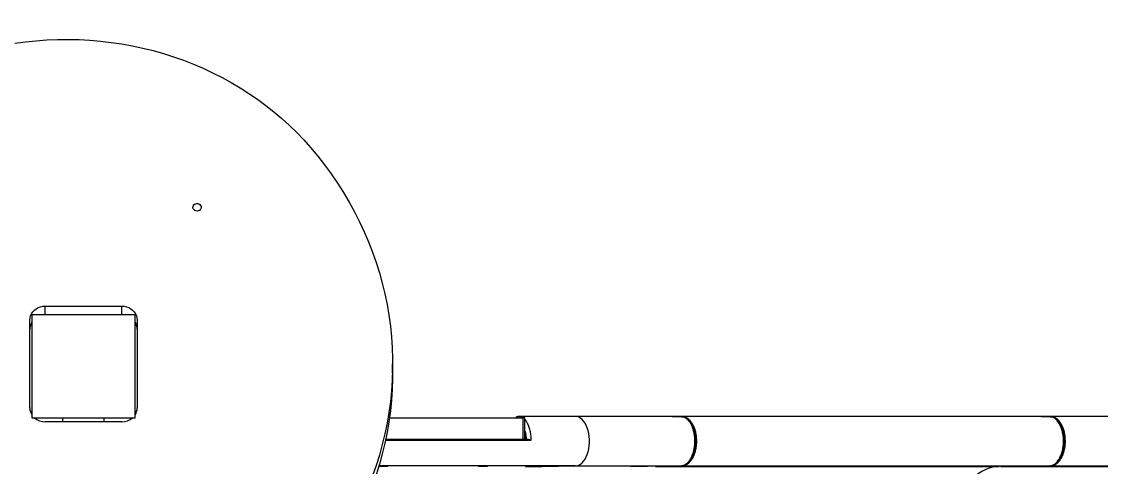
# Model space of a CAD drawing. Header units: millimetres. Extents: x -4932 to 5706, y -4240 to 3644.
# Drawn here: x 648 to 1694, y 1397 to 1828 of the extents above; entities that cross this region are included whole.
import ezdxf

# ---------------------------------------------------------------- set-up
doc = ezdxf.new("R2010")
doc.units = ezdxf.units.MM
for name, color, linetype in [('DIKOM_ОБЪЕКТ', 7, 'Continuous'), ('DIKOM_РАЗМЕР_ЗОНА', 7, 'Continuous'), ('DIKOM_РАЗМЕР_ОБЪЕКТА', 7, 'Continuous')]:
    doc.layers.add(name, color=color, linetype=linetype)
doc.styles.add('style1', font='arial.ttf', dxfattribs={"width": 0.8})
doc.dimstyles.new('1-50', dxfattribs={"dimtxt": 300, "dimasz": 200, "dimexe": 100, "dimexo": 0, "dimgap": 100, "dimtad": 1, "dimtxsty": 'style1', "dimcen": 200, "dimclrd": 7, "dimclre": 7, "dimclrt": 7, "dimadec": 1, "dimazin": 2, "dimtfac": 1, "dimtmove": 0, "dimatfit": 2, "dimfxl": 0, "dimlwd": 25, "dimlwe": 18, "dimarcsym": 0})

# ---------------------------------------------------------------- blocks, each defined once
blk = doc.blocks.new('*D10')
at = {"layer": 'Defpoints', "color": 0, "transparency": 16777216}
for p in [(-491.6, 2144.3), (4080.6, 2144.3), (-2870, -1403)]:
    blk.add_point(p, dxfattribs=at)
at = {"layer": 'DIKOM_РАЗМЕР_ОБЪЕКТА', "color": 7, "lineweight": 18, "transparency": 16777216}
for p, q in [((-491.6, 2144.3), (4180.6, 2144.3)), ((-2870, -1403), (4180.6, -1403))]:
    blk.add_line(p, q, dxfattribs=at)
at = {"layer": 'DIKOM_РАЗМЕР_ОБЪЕКТА', "color": 7, "lineweight": 25, "transparency": 16777216}
blk.add_line((4080.6, -1203), (4080.6, 1944.3), dxfattribs=at)
at = {"layer": 'DIKOM_РАЗМЕР_ОБЪЕКТА', "color": 7, "transparency": 16777216}
for points in [[(4047.2, 1944.3), (4113.9, 1944.3), (4080.6, 2144.3)], [(4047.2, -1203), (4113.9, -1203), (4080.6, -1403)]]:
    blk.add_solid(points, dxfattribs=at)
at = {"layer": 'DIKOM_РАЗМЕР_ОБЪЕКТА', "color": 7, "transparency": 16777216, "insert": (3827.3, 1071.3), "char_height": 300, "attachment_point": 5, "rotation": 90, "style": 'style1'}
blk.add_mtext('3500', dxfattribs=at)
blk = doc.blocks.new('*D12')
at = {"layer": 'Defpoints', "color": 0, "transparency": 16777216}
for p in [(-491.6, 3644.3), (5605.6, 3644.3), (-3816.1, -3400.3)]:
    blk.add_point(p, dxfattribs=at)
at = {"layer": 'DIKOM_РАЗМЕР_ЗОНА', "color": 7, "lineweight": 18, "transparency": 16777216}
for p, q in [((-491.6, 3644.3), (5705.6, 3644.3)), ((-3816.1, -3400.3), (5705.6, -3400.3))]:
    blk.add_line(p, q, dxfattribs=at)
at = {"layer": 'DIKOM_РАЗМЕР_ЗОНА', "color": 7, "lineweight": 25, "transparency": 16777216}
blk.add_line((5605.6, -3200.3), (5605.6, 3444.3), dxfattribs=at)
at = {"layer": 'DIKOM_РАЗМЕР_ЗОНА', "color": 7, "transparency": 16777216}
for points in [[(5572.3, 3444.3), (5638.9, 3444.3), (5605.6, 3644.3)], [(5572.3, -3200.3), (5638.9, -3200.3), (5605.6, -3400.3)]]:
    blk.add_solid(points, dxfattribs=at)
at = {"layer": 'DIKOM_РАЗМЕР_ЗОНА', "color": 7, "transparency": 16777216, "insert": (5352.4, 785.2), "char_height": 300, "attachment_point": 5, "rotation": 90, "style": 'style1'}
blk.add_mtext('7000', dxfattribs=at)

msp = doc.modelspace()

# ---------------------------------------------------------------- linework, layer by layer
at = {"layer": 'DIKOM_ОБЪЕКТ', "color": 7, "linetype": 'Continuous', "lineweight": 15}
for p, q in [((671.352, 1552.755), (745.352, 1552.755)), ((671.352, 1544.268), (671.352, 1552.755)), ((745.352, 1544.268), (745.352, 1552.755)), ((656.352, 1454.048), (656.352, 1539.162)), ((658.352, 1544.268), (658.352, 1444.268)), ((758.352, 1544.268), (658.352, 1544.268)), ((758.352, 1444.268), (758.352, 1544.268)), ((760.352, 1539.162), (760.352, 1454.048)), ((1007.842, 1487.726), (1007.842, 1496.605)), ((658.352, 1444.268), (758.352, 1444.268)), ((688.352, 1440.456), (688.352, 1444.268)), ((688.352, 1440.456), (688.352, 1444.268)), ((728.352, 1440.456), (728.352, 1444.268)), ((1004.776, 1444.268), (1134.113, 1444.268)), ((1130.514, 1445.768), (1129.949, 1445.768)), ((1134.113, 1444.268), (1134.113, 1423.268)), ((1136.012, 1444.268), (1134.113, 1444.268)), ((1136.012, 1423.268), (1136.012, 1444.268)), ((1278.977, 1445.768), (1184.774, 1445.768)), ((1278.977, 1445.768), (1280.615, 1445.768)), ((1286.82, 1445.768), (1278.977, 1445.768)), ((1280.615, 1445.768), (1288.327, 1445.768)), ((1636.127, 1445.768), (1288.327, 1445.768)), ((1643.97, 1445.768), (1636.127, 1445.768)), ((1636.127, 1445.768), (1637.765, 1445.768)), ((1637.765, 1445.768), (1645.477, 1445.768)), ((1993.277, 1445.768), (1645.477, 1445.768)), ((745.352, 1440.456), (671.352, 1440.456)), ((1141.797, 1422.289), (1000.855, 1422.289)), ((1134.113, 1423.268), (1001.065, 1423.268)), ((1136.012, 1423.268), (1134.113, 1423.268)), ((1139.234, 1423.268), (1136.49, 1423.268)), ((1184.774, 1397.768), (994.525, 1397.768)), ((1136.594, 1396.766), (1184.774, 1397.768)), ((1184.774, 1397.768), (1286.82, 1397.768)), ((1286.82, 1397.768), (1238.64, 1396.766)), ((1262.605, 1397.264), (1595.476, 1397.264)), ((1285.317, 1397.736), (1288.327, 1397.768)), ((1288.327, 1397.768), (1643.97, 1397.768)), ((1643.97, 1397.768), (1595.476, 1397.264)), ((1596.983, 1397.264), (1645.477, 1397.768)), ((1596.983, 1397.264), (1952.626, 1397.264)), ((1643.97, 1397.768), (1643.996, 1397.768)), ((1645.477, 1397.768), (2001.12, 1397.768))]:
    msp.add_line(p, q, dxfattribs=at)
at = {"layer": 'DIKOM_ОБЪЕКТ', "color": 7, "linetype": 'Continuous', "lineweight": 15, "flags": 128}
for points in [[(641.882, 1807.416), (652.172, 1808.819), (662.509, 1809.897), (672.882, 1810.65), (683.277, 1811.076), (693.682, 1811.175), (704.084, 1810.948), (714.472, 1810.393), (724.832, 1809.513), (735.152, 1808.307), (745.419, 1806.778), (755.622, 1804.927), (765.749, 1802.756), (775.785, 1800.269), (785.721, 1797.467), (795.544, 1794.355), (805.241, 1790.937), (814.802, 1787.215), (824.215, 1783.195), (833.468, 1778.882), (842.551, 1774.281), (851.452, 1769.397), (860.16, 1764.236), (868.666, 1758.805), (876.959, 1753.109), (885.029, 1747.157), (892.867, 1740.954), (900.462, 1734.509), (907.806, 1727.829), (914.89, 1720.922), (921.706, 1713.797), (928.244, 1706.461)], [(928.244, 1706.461), (935.234, 1698.072), (941.936, 1689.492), (948.343, 1680.729), (954.449, 1671.792), (960.248, 1662.688), (965.735, 1653.427), (970.905, 1644.017), (975.753, 1634.467), (980.274, 1624.786), (984.464, 1614.984), (988.319, 1605.07), (991.835, 1595.053), (995.009, 1584.942), (997.839, 1574.748), (1000.32, 1564.479), (1002.451, 1554.146), (1004.23, 1543.759), (1005.656, 1533.327), (1006.726, 1522.86), (1007.44, 1512.368), (1007.797, 1501.861), (1007.797, 1491.35), (1007.44, 1480.843), (1006.726, 1470.351), (1005.656, 1459.884), (1004.23, 1449.452), (1002.451, 1439.064), (1000.32, 1428.731), (997.839, 1418.463), (995.009, 1408.269), (991.835, 1398.158), (988.319, 1388.141)], [(818.352, 1644.804), (817.173, 1644.965), (816.099, 1645.434), (815.225, 1646.169), (814.629, 1647.105), (814.363, 1648.158), (814.453, 1649.236), (814.888, 1650.242), (815.632, 1651.086), (816.617, 1651.695), (817.756, 1652.013), (818.948, 1652.013), (820.088, 1651.695), (821.073, 1651.086), (821.816, 1650.242), (822.252, 1649.236), (822.341, 1648.158), (822.076, 1647.105), (821.48, 1646.169), (820.606, 1645.434), (819.531, 1644.965), (818.352, 1644.804)], [(656.352, 1539.162), (656.537, 1541.289), (657.086, 1543.363), (657.987, 1545.333), (659.217, 1547.152), (660.746, 1548.774), (662.535, 1550.159), (664.542, 1551.274), (666.717, 1552.09), (669.006, 1552.588), (671.352, 1552.755)], [(745.352, 1552.755), (747.699, 1552.588), (749.988, 1552.09), (752.162, 1551.274), (754.169, 1550.159), (755.959, 1548.774), (757.488, 1547.152), (758.717, 1545.333), (759.618, 1543.363), (760.168, 1541.289), (760.352, 1539.162)], [(1007.842, 1487.726), (1007.797, 1482.47), (1007.44, 1471.963), (1006.726, 1461.471), (1005.656, 1451.004), (1004.23, 1440.572), (1002.451, 1430.185), (1000.32, 1419.852), (997.839, 1409.583), (995.009, 1399.389), (991.835, 1389.278), (988.319, 1379.261), (984.464, 1369.347), (980.274, 1359.545), (975.753, 1349.864), (970.905, 1340.314), (965.735, 1330.904), (960.248, 1321.643), (954.449, 1312.539), (948.343, 1303.602), (941.936, 1294.839), (935.234, 1286.259), (928.244, 1277.87)], [(1184.774, 1397.768), (1186.5, 1397.957), (1188.198, 1398.522), (1189.842, 1399.453), (1191.406, 1400.736), (1192.866, 1402.351), (1194.198, 1404.272), (1195.381, 1406.469), (1196.397, 1408.908), (1197.23, 1411.549), (1197.866, 1414.351), (1198.296, 1417.27), (1198.513, 1420.261), (1198.513, 1423.275), (1198.296, 1426.265), (1197.866, 1429.184), (1197.23, 1431.986), (1196.397, 1434.627), (1195.381, 1437.066), (1194.198, 1439.263), (1192.866, 1441.184), (1191.406, 1442.799), (1189.842, 1444.082), (1188.198, 1445.014), (1186.5, 1445.578), (1184.774, 1445.768)], [(1595.476, 1397.264), (1592.176, 1397.05), (1588.89, 1396.476), (1585.63, 1395.545), (1582.411, 1394.26), (1579.245, 1392.627), (1576.143, 1390.651), (1573.117, 1388.341), (1570.181, 1385.706), (1567.345, 1382.756), (1564.626, 1379.509)], [(1596.983, 1397.264), (1596.902, 1397.269), (1596.845, 1397.278)]]:
    msp.add_lwpolyline(points, dxfattribs=at)
at = {"layer": 'DIKOM_ОБЪЕКТ', "color": 7, "linetype": 'Continuous', "lineweight": 15}
for centre, radius, start, end in [((669.021, 1530.232), 12.669, 147.365529, 179.769988), ((747.683, 1530.232), 12.669, 0.230378, 32.634106), ((669.022, 1454.099), 12.669, 180.230266, 212.634218), ((747.683, 1454.099), 12.67, 327.366148, 359.769369), ((671.229, 1456.255), 15.8, 229.35012, 270.44819), ((745.457, 1456.306), 15.851, 269.620145, 310.581439), ((1129.902, 1442.368), 3.4, 90, 146.025524), ((1130.023, 1442.829), 2.939, 91.437896, 150.702208), ((1130.588, 1442.829), 2.939, 91.437896, 150.702208)]:
    msp.add_arc(centre, radius, start, end, dxfattribs=at)
for points, knots in [([(1184.774, 1445.768), (1178.92, 1445.768), (1167.215, 1445.768), (1149.11, 1445.768), (1136.714, 1445.768), (1130.514, 1445.768)], [0, 0, 0, 0, 0.33341646, 0.66658351, 1, 1, 1, 1]), ([(1130.514, 1445.768), (1130.958, 1445.731), (1131.822, 1445.661), (1133.096, 1445.227), (1133.879, 1444.586), (1134.268, 1444.268)], [0, 0, 0, 0, 0.3466671, 0.67543103, 1, 1, 1, 1]), ([(1136.012, 1442.724), (1136.02, 1442.715), (1136.268, 1442.446), (1136.717, 1441.831), (1137.342, 1440.901), (1137.9, 1439.934), (1138.795, 1438.181), (1139.904, 1435.365), (1140.96, 1431.216), (1141.635, 1426.811), (1141.743, 1423.785), (1141.797, 1422.289)], [0, 0, 0, 0, 0.00230603, 0.07115224, 0.1362403, 0.19756824, 0.25513462, 0.44762727, 0.63593957, 0.8200646, 1, 1, 1, 1]), ([(1286.82, 1397.768), (1287.302, 1397.793), (1288.185, 1397.839), (1289.376, 1398.162), (1290.314, 1398.538), (1291.005, 1398.895), (1291.563, 1399.231), (1292.226, 1399.68), (1293.09, 1400.371), (1294.043, 1401.305), (1294.947, 1402.367), (1295.727, 1403.44), (1296.293, 1404.342), (1296.691, 1405.035), (1297.014, 1405.628), (1297.358, 1406.314), (1297.658, 1406.963), (1297.9, 1407.519), (1298.321, 1408.541), (1298.913, 1410.201), (1299.538, 1412.47), (1299.995, 1414.697), (1300.34, 1417.023), (1300.542, 1419.36), (1300.627, 1422.592), (1300.411, 1426.477), (1299.796, 1429.999), (1299.178, 1432.38), (1298.789, 1433.651), (1298.389, 1434.799), (1297.895, 1436.058), (1297.318, 1437.328), (1296.649, 1438.594), (1295.978, 1439.713), (1295.248, 1440.77), (1294.342, 1441.904), (1293.254, 1443.036), (1291.618, 1444.348), (1289.469, 1445.506), (1287.725, 1445.678), (1286.82, 1445.768)], [0, 0, 0, 0, 0.03342874, 0.06126908, 0.08351849, 0.10017597, 0.1112392, 0.12448917, 0.14957846, 0.17710349, 0.20020598, 0.22518255, 0.2460582, 0.25341373, 0.26424438, 0.27855076, 0.28967152, 0.29743283, 0.30632393, 0.33976696, 0.37508215, 0.40635755, 0.43378892, 0.47059198, 0.50022001, 0.56247569, 0.62494786, 0.64571873, 0.66649008, 0.68227263, 0.69923143, 0.72714385, 0.7466526, 0.76773658, 0.79151273, 0.81254246, 0.84510415, 0.87922777, 0.93734318, 1, 1, 1, 1]), ([(1287.748, 1445.475), (1288.641, 1445.386), (1290.424, 1445.209), (1292.99, 1443.796), (1295.359, 1441.603), (1297.428, 1438.63), (1299.134, 1435.012), (1300.391, 1430.894), (1301.173, 1426.42), (1301.432, 1421.773), (1301.173, 1417.116), (1300.391, 1412.639), (1299.13, 1408.512), (1297.423, 1404.899), (1295.355, 1401.915), (1292.98, 1399.779), (1291.176, 1398.63), (1290.178, 1398.476), (1290.067, 1398.458)], [0, 0, 0, 0, 0.06632468, 0.13234849, 0.19848311, 0.26471716, 0.33065714, 0.39693294, 0.46263288, 0.52891683, 0.59492077, 0.66109085, 0.7272971, 0.79325876, 0.85956224, 0.92548803, 0.99174489, 1, 1, 1, 1]), ([(1288.327, 1445.768), (1288.298, 1445.767), (1288.245, 1445.765), (1288.193, 1445.754), (1288.169, 1445.748)], [0, 0, 0, 0, 0.53407993, 1, 1, 1, 1]), ([(1289.694, 1445.649), (1289.44, 1445.683), (1288.932, 1445.75), (1288.423, 1445.749), (1288.169, 1445.749)], [0, 0, 0, 0, 0.50049559, 1, 1, 1, 1]), ([(1288.327, 1445.768), (1288.781, 1445.766), (1289.237, 1445.765), (1289.687, 1445.65), (1289.689, 1445.649)], [0, 0, 0, 0, 0.9955065, 1, 1, 1, 1]), ([(1289.689, 1445.649), (1290.1, 1445.559), (1291.053, 1445.35), (1292.321, 1444.773), (1293.444, 1444.07), (1294.364, 1443.36), (1295.212, 1442.575), (1296.057, 1441.651), (1296.885, 1440.599), (1297.671, 1439.424), (1298.4, 1438.156), (1299.1, 1436.752), (1299.826, 1435.032), (1300.533, 1432.962), (1301.017, 1431.129), (1301.348, 1429.587), (1301.564, 1428.404), (1301.757, 1427.101), (1301.907, 1425.782), (1302.014, 1424.449), (1302.079, 1423.109), (1302.098, 1421.893), (1302.082, 1420.519), (1302.02, 1419.126), (1301.898, 1417.667), (1301.749, 1416.377), (1301.563, 1415.123), (1301.328, 1413.839), (1301.127, 1412.923), (1300.913, 1412.037), (1300.659, 1411.067), (1300.281, 1409.836), (1299.87, 1408.67), (1299.469, 1407.653), (1299.035, 1406.665), (1298.565, 1405.707), (1298.201, 1405.039), (1297.825, 1404.39), (1297.384, 1403.673), (1296.775, 1402.799), (1296.15, 1402.007), (1295.42, 1401.174), (1294.7, 1400.474), (1294.087, 1399.966), (1293.814, 1399.756), (1293.693, 1399.666), (1293.64, 1399.627), (1293.617, 1399.61), (1293.606, 1399.603), (1293.602, 1399.599), (1293.599, 1399.598), (1293.599, 1399.597), (1293.598, 1399.597), (1293.598, 1399.597), (1293.598, 1399.596), (1293.597, 1399.596), (1293.594, 1399.593), (1293.581, 1399.585), (1293.53, 1399.547), (1293.323, 1399.403), (1292.862, 1399.096), (1292.056, 1398.642), (1291.018, 1398.206), (1290.131, 1397.947), (1289.628, 1397.883), (1289.515, 1397.868)], [0, 0, 0, 0, 0.03050717, 0.07070873, 0.09636717, 0.11849224, 0.14481395, 0.16705482, 0.19198509, 0.2203176, 0.24332217, 0.26783608, 0.29895428, 0.33348446, 0.36958073, 0.3841421, 0.40309831, 0.42205507, 0.44101128, 0.4599681, 0.47892395, 0.49788099, 0.51139807, 0.53704253, 0.55692266, 0.57369212, 0.59268684, 0.61168243, 0.63067724, 0.63410813, 0.65234661, 0.67577726, 0.69312482, 0.71021498, 0.7279667, 0.74571776, 0.76346838, 0.7669171, 0.78472783, 0.80793227, 0.82506783, 0.84167838, 0.87227241, 0.88573817, 0.89166326, 0.89427022, 0.89541731, 0.89592168, 0.8961439, 0.89624147, 0.89628465, 0.8963186, 0.89631891, 0.89631965, 0.89632301, 0.89633549, 0.89638452, 0.89657996, 0.89736187, 0.90048442, 0.9129679, 0.93376671, 0.96287862, 0.99162699, 1, 1, 1, 1]), ([(1653.079, 1439.634), (1652.604, 1440.363), (1651.451, 1442.131), (1649.261, 1444.059), (1646.674, 1445.504), (1644.871, 1445.68), (1643.97, 1445.768)], [0, 0, 0, 0, 0.18969391, 0.45979646, 0.72989766, 1, 1, 1, 1]), ([(1644.898, 1445.475), (1645.791, 1445.386), (1647.574, 1445.209), (1650.14, 1443.796), (1652.51, 1441.603), (1654.579, 1438.63), (1656.284, 1435.012), (1657.541, 1430.894), (1658.323, 1426.42), (1658.582, 1421.773), (1658.323, 1417.116), (1657.541, 1412.639), (1656.28, 1408.512), (1654.573, 1404.899), (1652.505, 1401.917), (1650.131, 1399.773), (1648.267, 1398.608), (1647.209, 1398.453), (1647.038, 1398.428)], [0, 0, 0, 0, 0.06602919, 0.13175878, 0.19759906, 0.26353756, 0.32918386, 0.39516422, 0.4605713, 0.52655984, 0.59226962, 0.65814475, 0.72405597, 0.78972358, 0.85573157, 0.92136341, 0.98732509, 1, 1, 1, 1]), ([(1645.477, 1445.768), (1645.449, 1445.767), (1645.396, 1445.765), (1645.343, 1445.754), (1645.319, 1445.748)], [0, 0, 0, 0, 0.53399049, 1, 1, 1, 1]), ([(1646.844, 1445.649), (1646.59, 1445.683), (1646.083, 1445.75), (1645.573, 1445.749), (1645.319, 1445.749)], [0, 0, 0, 0, 0.50050362, 1, 1, 1, 1]), ([(1645.477, 1445.768), (1645.931, 1445.766), (1646.387, 1445.765), (1646.837, 1445.65), (1646.839, 1445.649)], [0, 0, 0, 0, 0.99549769, 1, 1, 1, 1]), ([(1646.839, 1445.649), (1647.251, 1445.559), (1648.203, 1445.35), (1649.471, 1444.773), (1650.594, 1444.07), (1651.514, 1443.36), (1652.362, 1442.575), (1653.208, 1441.651), (1654.035, 1440.599), (1654.821, 1439.424), (1655.55, 1438.156), (1656.251, 1436.752), (1656.977, 1435.032), (1657.683, 1432.962), (1658.167, 1431.129), (1658.498, 1429.587), (1658.714, 1428.404), (1658.907, 1427.101), (1659.057, 1425.782), (1659.165, 1424.449), (1659.229, 1423.109), (1659.248, 1421.893), (1659.232, 1420.519), (1659.171, 1419.126), (1659.049, 1417.667), (1658.899, 1416.377), (1658.713, 1415.123), (1658.478, 1413.839), (1658.277, 1412.923), (1658.064, 1412.037), (1657.809, 1411.067), (1657.432, 1409.836), (1657.021, 1408.67), (1656.619, 1407.653), (1656.185, 1406.665), (1655.716, 1405.707), (1655.351, 1405.039), (1654.976, 1404.39), (1654.534, 1403.673), (1653.925, 1402.799), (1653.301, 1402.007), (1652.57, 1401.174), (1651.85, 1400.474), (1651.238, 1399.966), (1650.965, 1399.756), (1650.843, 1399.666), (1650.79, 1399.627), (1650.767, 1399.61), (1650.757, 1399.603), (1650.752, 1399.599), (1650.75, 1399.598), (1650.748, 1399.597), (1650.748, 1399.597), (1650.748, 1399.597), (1650.748, 1399.596), (1650.747, 1399.596), (1650.744, 1399.593), (1650.731, 1399.585), (1650.68, 1399.547), (1650.473, 1399.403), (1650.013, 1399.096), (1649.206, 1398.642), (1648.169, 1398.206), (1647.281, 1397.947), (1646.779, 1397.883), (1646.665, 1397.868)], [0, 0, 0, 0, 0.03050741, 0.07070884, 0.09636738, 0.11849237, 0.14481406, 0.16705489, 0.19198508, 0.22031781, 0.24332242, 0.26783604, 0.29895426, 0.33348443, 0.36958068, 0.38414213, 0.40309822, 0.42205508, 0.44101129, 0.45996805, 0.4789239, 0.49788094, 0.51139802, 0.53704248, 0.55692258, 0.57369203, 0.59268676, 0.61168234, 0.63067715, 0.63410803, 0.65234656, 0.67577708, 0.69312472, 0.71021495, 0.72796651, 0.74571772, 0.76346832, 0.76691689, 0.78472774, 0.80793216, 0.82506786, 0.84167832, 0.87227229, 0.88573796, 0.89166289, 0.89427002, 0.89541731, 0.89592146, 0.8961438, 0.89624136, 0.89628446, 0.89631836, 0.89631857, 0.89631962, 0.89632294, 0.89633559, 0.89638461, 0.89657977, 0.89736167, 0.90048408, 0.91296775, 0.9337666, 0.96287835, 0.99162685, 1, 1, 1, 1]), ([(1653.072, 1403.894), (1653.291, 1404.195), (1654.217, 1405.47), (1655.484, 1408.406), (1656.78, 1412.542), (1657.56, 1417.082), (1657.825, 1421.79), (1657.555, 1426.497), (1656.771, 1431.035), (1655.47, 1435.166), (1654.207, 1438.085), (1653.289, 1439.345), (1653.079, 1439.634)], [0, 0, 0, 0, 0.03603824, 0.15221114, 0.2683836, 0.3845537, 0.50072763, 0.61689921, 0.73307312, 0.84924488, 0.96541669, 1, 1, 1, 1]), ([(1657.949, 1421.768), (1657.932, 1422.715), (1657.907, 1424.042), (1657.742, 1425.978), (1657.548, 1427.601), (1657.228, 1429.489), (1656.799, 1431.406), (1656.252, 1433.327), (1655.592, 1435.204), (1654.815, 1436.992), (1654.063, 1438.468), (1653.536, 1439.276), (1653.336, 1439.582)], [0, 0, 0, 0, 0.14136288, 0.1980538, 0.29186685, 0.38858623, 0.49163064, 0.59836131, 0.70773298, 0.81893682, 0.93145621, 1, 1, 1, 1]), ([(1136.012, 1431.456), (1136.086, 1431.203), (1136.478, 1429.863), (1136.913, 1427.095), (1137.076, 1424.548), (1137.157, 1423.268)], [0, 0, 0, 0, 0.10380304, 0.54963727, 1, 1, 1, 1]), ([(1136.012, 1429.689), (1136.171, 1428.801), (1136.541, 1426.735), (1136.624, 1424.527), (1136.671, 1423.268)], [0, 0, 0, 0, 0.42978011, 1, 1, 1, 1]), ([(1136.012, 1428.532), (1136.058, 1428.311), (1136.249, 1427.38), (1136.409, 1425.525), (1136.468, 1423.909), (1136.499, 1423.068)], [0, 0, 0, 0, 0.13008396, 0.54785329, 1, 1, 1, 1]), ([(1141.797, 1422.289), (1141.408, 1422.516), (1140.805, 1422.868), (1139.901, 1423.207), (1139.44, 1423.249), (1139.234, 1423.268)], [0, 0, 0, 0, 0.49948702, 0.77622693, 1, 1, 1, 1]), ([(1653.328, 1403.946), (1653.456, 1404.134), (1653.955, 1404.863), (1654.713, 1406.326), (1655.587, 1408.303), (1656.32, 1410.407), (1656.911, 1412.563), (1657.35, 1414.681), (1657.634, 1416.577), (1657.815, 1418.319), (1657.927, 1419.995), (1657.942, 1421.169), (1657.949, 1421.768)], [0, 0, 0, 0, 0.04303992, 0.16759183, 0.29125657, 0.41349743, 0.53306821, 0.64659092, 0.74871057, 0.82484473, 0.91066236, 1, 1, 1, 1]), ([(1643.996, 1397.768), (1644.897, 1397.858), (1646.699, 1398.04), (1649.285, 1399.494), (1651.464, 1401.418), (1652.606, 1403.176), (1653.072, 1403.894)], [0, 0, 0, 0, 0.27101834, 0.54203778, 0.81305627, 1, 1, 1, 1]), ([(1003.19, 1397.6), (1003.14, 1397.594), (1003.041, 1397.582), (1002.265, 1397.564), (1001.122, 1397.549), (999.696, 1397.538), (998.159, 1397.532), (996.681, 1397.533), (995.429, 1397.54), (994.549, 1397.552), (994.217, 1397.564), (994.195, 1397.572), (994.19, 1397.574)], [0, 0, 0, 0, 0.1073835, 0.21476675, 0.32214868, 0.42952596, 0.53689514, 0.64425826, 0.75161955, 0.85898286, 0.96635438, 1, 1, 1, 1]), ([(994.336, 1397.584), (994.362, 1397.587), (994.453, 1397.595), (995.128, 1397.61), (996.254, 1397.625), (997.685, 1397.635), (999.221, 1397.641), (1000.699, 1397.64), (1001.951, 1397.633), (1002.831, 1397.621), (1003.163, 1397.609), (1003.185, 1397.601), (1003.19, 1397.6)], [0, 0, 0, 0, 0.04880152, 0.1632324, 0.2776617, 0.39208564, 0.50650143, 0.62091108, 0.73531852, 0.84972909, 0.9641462, 1, 1, 1, 1]), ([(1099.829, 1397.609), (1099.779, 1397.604), (1099.679, 1397.592), (1098.903, 1397.574), (1097.761, 1397.557), (1096.335, 1397.543), (1094.797, 1397.535), (1093.319, 1397.532), (1092.068, 1397.535), (1091.184, 1397.544), (1090.863, 1397.555), (1090.802, 1397.568), (1091.001, 1397.581), (1091.748, 1397.6), (1092.898, 1397.616), (1094.322, 1397.63), (1095.86, 1397.638), (1097.338, 1397.641), (1098.59, 1397.638), (1099.47, 1397.629), (1099.802, 1397.618), (1099.823, 1397.611), (1099.829, 1397.609)], [0, 0, 0, 0, 0.0536915, 0.1073827, 0.16107461, 0.21476484, 0.26845165, 0.32213482, 0.37581565, 0.42949668, 0.48317984, 0.50000033, 0.55369162, 0.60738305, 0.66107479, 0.71476493, 0.76845164, 0.82213481, 0.87581585, 0.92949668, 0.98318003, 1, 1, 1, 1]), ([(1288.327, 1397.768), (1288.273, 1397.771), (1288.166, 1397.779), (1288.012, 1397.838), (1287.868, 1397.929), (1287.787, 1398.017), (1287.747, 1398.06)], [0, 0, 0, 0, 0.25001623, 0.50001173, 0.75001398, 1, 1, 1, 1]), ([(1288.186, 1397.791), (1288.364, 1397.786), (1288.816, 1397.775), (1289.264, 1397.828), (1289.536, 1397.86)], [0, 0, 0, 0, 0.39357463, 1, 1, 1, 1]), ([(1289.515, 1397.868), (1289.349, 1397.841), (1289.014, 1397.787), (1288.634, 1397.771), (1288.408, 1397.768), (1288.349, 1397.768), (1288.334, 1397.768), (1288.329, 1397.768), (1288.327, 1397.768), (1288.327, 1397.768)], [0, 0, 0, 0, 0.41956519, 0.84832298, 0.95879767, 0.98805774, 0.99619414, 0.9986373, 1, 1, 1, 1]), ([(1645.336, 1397.791), (1645.514, 1397.786), (1645.966, 1397.775), (1646.414, 1397.828), (1646.686, 1397.86)], [0, 0, 0, 0, 0.39358042, 1, 1, 1, 1]), ([(1646.665, 1397.868), (1646.5, 1397.841), (1646.164, 1397.787), (1645.784, 1397.771), (1645.558, 1397.768), (1645.5, 1397.768), (1645.484, 1397.768), (1645.479, 1397.768), (1645.478, 1397.768), (1645.477, 1397.768)], [0, 0, 0, 0, 0.41954974, 0.84831079, 0.95879228, 0.98803844, 0.99618302, 0.99863745, 1, 1, 1, 1])]:
    msp.add_open_spline(points, degree=3, knots=knots, dxfattribs=at)

# ---------------------------------------------------------------- dimensions: what is measured, and where the dimension line sits
at = {"layer": 'DIKOM_РАЗМЕР_ЗОНА'}
dim = msp.add_linear_dim(base=(5605.608, 3644.268), p1=(-3816.137, -3400.272), p2=(-491.648, 3644.268), angle=90, text='7000', dimstyle='1-50', dxfattribs=at)
dim.commit()
dim.dimension.update_dxf_attribs({"geometry": '*D12', "text_midpoint": (5605.608, 785.211), "dimtype": 160})
at = {"layer": 'DIKOM_РАЗМЕР_ОБЪЕКТА'}
dim = msp.add_linear_dim(base=(4080.564, 2144.268), p1=(-2869.987, -1402.969), p2=(-491.648, 2144.268), angle=90, text='3500', dimstyle='1-50', dxfattribs=at)
dim.commit()
dim.dimension.update_dxf_attribs({"geometry": '*D10', "text_midpoint": (4080.564, 1071.329), "dimtype": 160})

doc.saveas('drawing.dxf')
